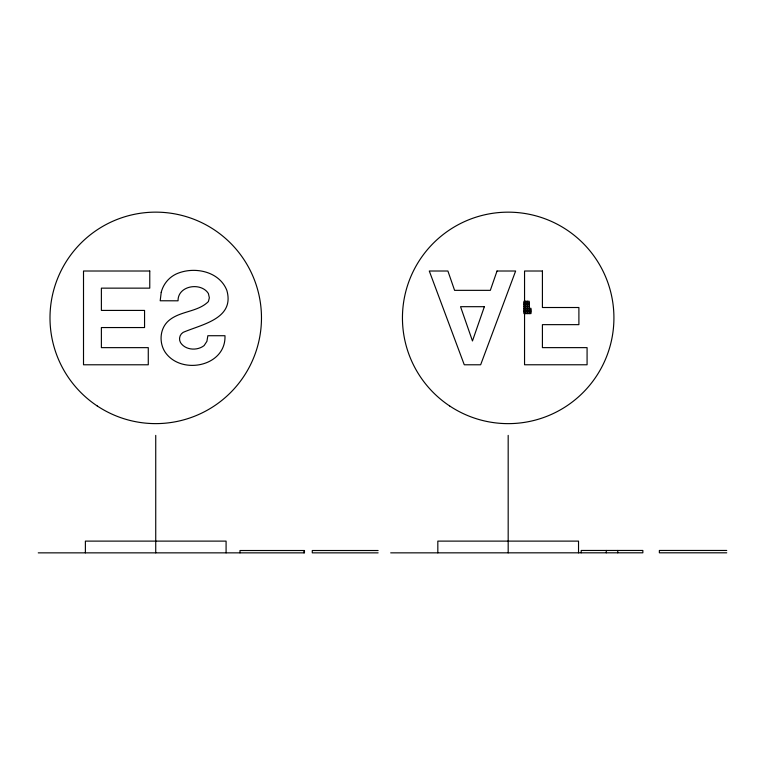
<?xml version="1.0" encoding="UTF-8"?>
<svg xmlns="http://www.w3.org/2000/svg" width="765" height="765" viewBox="0 0 765 765"><rect width="100%" height="100%" fill="white"/><g stroke="black" fill="none" stroke-linecap="round" stroke-linejoin="round"><path stroke-width="1.15" d="M523.939 303.026L529.227 303.026M523.939 304.786L529.227 304.786M523.939 306.545L529.227 306.545M523.939 308.314L530.986 308.314L530.986 313.602L523.939 313.602L523.939 301.267L529.227 301.267L529.227 313.602M523.939 310.074L530.986 310.074M523.939 311.833L530.986 311.833M378.12 550.513L312.273 550.513L312.273 552.856L378.12 552.856M726.75 550.456L659.363 550.456L659.363 552.808L726.75 552.808M38.25 552.856L304.47 552.856L304.47 550.513L239.99 550.513L239.99 552.856M390.695 552.856L642.849 552.808L642.849 550.456L581.199 550.456L581.199 552.808M617.757 550.456L617.757 552.808M606.282 550.456L606.282 552.808M578.531 552.856L578.531 541.113L437.829 541.113L437.829 552.856M527.458 301.267L527.458 313.602M525.698 301.267L525.698 313.602M508.18 435.381L508.18 552.856M304.011 550.513L304.011 552.856M226.086 552.856L226.086 541.113L85.384 541.113L85.384 552.856M155.735 435.381L155.735 552.856M161.224 292.316L160.191 300.769L178.044 300.808C177.748 285.45 201.061 281.855 208.396 293.531L209.352 297.786L208.396 301.563C197.743 312.263 179.88 310.772 168.501 320.841C159.828 328.539 158.881 342.328 164.963 351.89C180.693 375.586 226.182 366.751 224.977 335.72L207.86 335.72L206.904 341.333L204.131 345.56C197.274 351.001 185.398 350.293 180.492 342.567A7.64 7.64 0 0 1 183.122 332.383C201.845 324.264 234.912 318.833 226.851 290.413C219.249 270.867 193.325 265.933 175.74 274.214A27.683 27.683 0 0 0 161.224 292.316M484.369 306.689L472.464 340.951L460.549 306.689L484.369 306.689M497.03 271.011L490.327 290.346L454.592 290.346L447.898 271.011L429.28 271.011L464.269 364.781L480.649 364.781L515.639 271.011L497.03 271.011M149.768 271.011L83.509 271.011L83.509 364.781L148.276 364.781L148.276 347.645L101.382 347.645L101.382 327.554L144.556 327.554L144.556 310.418L101.382 310.418L101.382 288.147L149.768 288.147L149.768 271.011M542.414 271.011L524.551 271.011L524.551 364.771L587.08 364.771L587.08 347.635L542.414 347.635L542.414 324.647L578.895 324.647L578.895 307.511L542.414 307.511L542.414 271.011M97.222 405.957A105.742 105.742 0 0 0 261.267 324.523A105.742 105.742 0 0 0 108.716 223.17A105.742 105.742 0 0 0 97.222 405.957M449.667 405.966A105.733 105.733 0 0 0 613.712 324.532A105.733 105.733 0 0 0 461.171 223.189A105.733 105.733 0 0 0 449.667 405.966"/></g></svg>
